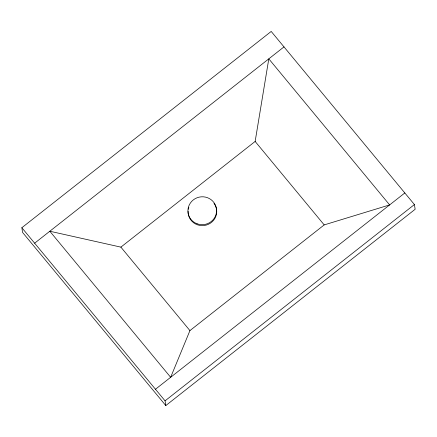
<?xml version="1.0" encoding="UTF-8"?>
<svg xmlns="http://www.w3.org/2000/svg" width="437" height="437" viewBox="0 0 437 437"><rect width="100%" height="100%" fill="white"/><g stroke="black" fill="none" stroke-linecap="round" stroke-linejoin="round"><path stroke-width="0.66" d="M120.885 247.134L255.148 141.441L268.804 58.848L389.635 204.909L324.194 224.908L189.931 330.601L170.654 377.289L49.823 231.233L120.885 247.134L189.931 330.601M21.85 227.726L271.202 31.437L414.413 204.549L415.15 209.274L165.798 405.563L22.587 232.451L21.85 227.726L165.06 400.838L165.798 405.563M34.638 243.185L283.99 46.896M155.468 389.247L404.82 192.957M165.06 400.838L414.413 204.549M255.148 141.441L324.194 224.908M213.988 203.374A14.339 13.94 -8.9 0 1 206.575 224.989A14.339 13.94 -8.9 0 1 188.085 211.273M188.314 209.247A14.339 13.94 -8.9 0 1 188.828 207.318M197.038 223.771A14.339 13.94 -8.9 0 0 216.419 208.515A14.339 13.94 -8.9 0 0 193.301 199.911A14.339 13.94 -8.9 0 0 197.038 223.771"/></g></svg>
